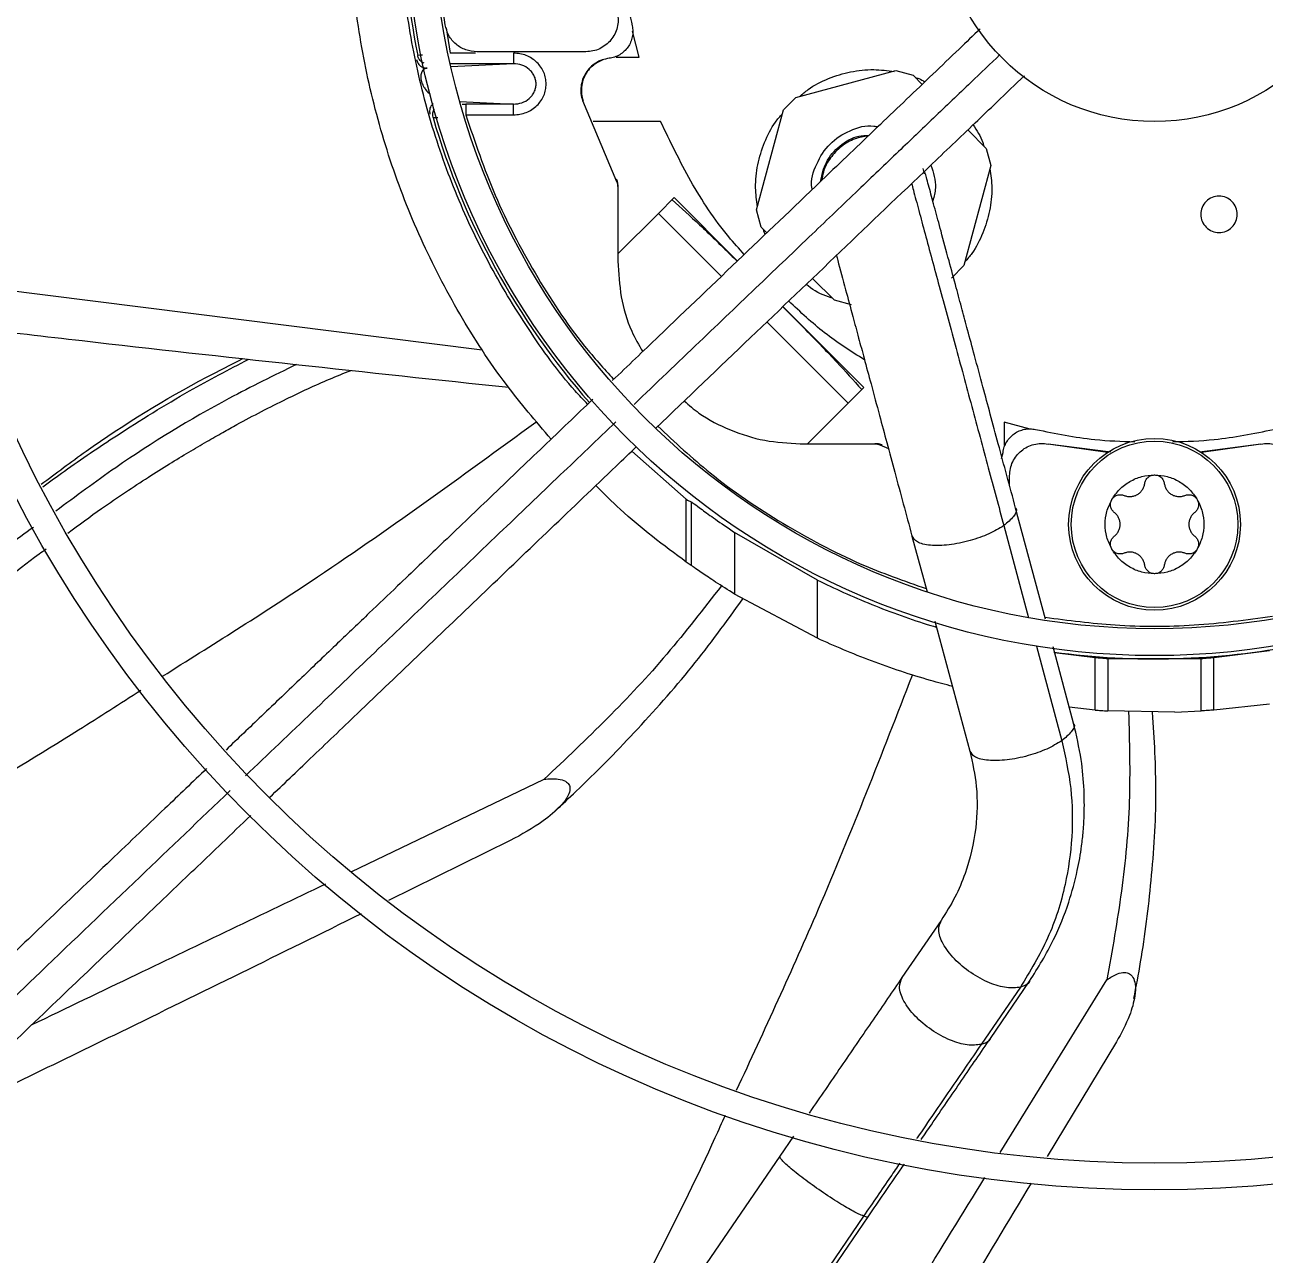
# Model space of a CAD drawing. Header units: inches. Extents: x 1229 to 1453, y -1023 to -720.
# Drawn here: x 1257.53 to 1262.08, y -810.204 to -805.694 of the extents above; entities that cross this region are included whole.
import ezdxf

# ---------------------------------------------------------------- set-up
doc = ezdxf.new("R2010")
doc.units = ezdxf.units.IN
doc.header["$MEASUREMENT"] = 0

msp = doc.modelspace()

# ---------------------------------------------------------------- linework, layer by layer
at = {"color": 18, "linetype": 'Continuous', "lineweight": 25, "true_color": 0x000000}
for p, q in [((1259.0758, -805.7049), (1259.0901, -805.7969)), ((1259.7841, -805.812), (1259.7589, -805.7168)), ((1259.1832, -805.7969), (1259.0901, -805.7969)), ((1259.5884, -805.7923), (1259.1883, -805.7923)), ((1259.3224, -805.7969), (1259.3224, -805.8363)), ((1259.699, -805.812), (1259.7841, -805.812)), ((1259.3224, -805.8363), (1259.0906, -805.8363)), ((1259.3224, -805.8363), (1259.0932, -805.8479)), ((1260.3587, -805.9596), (1260.7251, -805.8615)), ((1260.7251, -805.8615), (1260.7881, -805.8783)), ((1260.7881, -805.8783), (1260.8216, -805.9119)), ((1259.5759, -805.9714), (1259.5779, -805.9711)), ((1260.3126, -806.0057), (1260.3587, -805.9596)), ((1259.1254, -805.9746), (1259.3224, -805.9845)), ((1259.1339, -805.9845), (1259.1478, -805.9845)), ((1259.3224, -805.9845), (1259.1478, -805.9845)), ((1259.5759, -805.9714), (1259.701, -806.2679)), ((1260.2144, -806.3721), (1260.3126, -806.0057)), ((1259.1478, -806.0239), (1259.3224, -806.0239)), ((1259.8621, -806.0482), (1259.6149, -806.0482)), ((1260.9887, -806.0789), (1261.0563, -806.1466)), ((1261.0563, -806.1466), (1261.0732, -806.2095)), ((1260.8306, -806.2398), (1260.8256, -806.2198)), ((1261.0732, -806.2095), (1260.975, -806.5759)), ((1259.7011, -806.2598), (1259.701, -806.2679)), ((1259.7054, -806.286), (1259.7054, -806.2776)), ((1259.7054, -806.286), (1259.7054, -806.56)), ((1259.9117, -806.327), (1259.8541, -806.3846)), ((1259.9117, -806.327), (1260.144, -806.5594)), ((1260.2313, -806.4351), (1260.2144, -806.3721)), ((1259.8541, -806.3846), (1259.7054, -806.5333)), ((1260.0851, -806.6157), (1259.8541, -806.3846)), ((1260.2522, -806.456), (1260.2313, -806.4351)), ((1260.975, -806.5759), (1260.9289, -806.622)), ((1257.2869, -806.6436), (1259.208, -806.885)), ((1260.4995, -806.7033), (1260.4193, -806.6231)), ((1260.3111, -806.7265), (1260.6076, -807.023)), ((1260.5625, -806.7202), (1260.4995, -806.7033)), ((1260.55, -807.0806), (1260.2522, -806.7827)), ((1260.6076, -807.023), (1260.55, -807.0806)), ((1260.55, -807.0806), (1260.4013, -807.2293)), ((1261.2179, -807.1758), (1261.1227, -807.1506)), ((1261.1227, -807.1506), (1261.1227, -807.2357)), ((1260.3746, -807.2293), (1260.6486, -807.2293)), ((1260.6571, -807.2293), (1260.6486, -807.2293)), ((1260.6668, -807.2337), (1260.6749, -807.2336)), ((1260.6668, -807.2337), (1260.6978, -807.2468)), ((1261.5011, -807.2612), (1261.2834, -807.2303)), ((1261.5135, -807.2605), (1261.2834, -807.2303)), ((1262.0643, -807.2303), (1261.8386, -807.26)), ((1262.0643, -807.2303), (1261.8466, -807.2612)), ((1259.9565, -807.4322), (1259.7564, -807.2565)), ((1261.113, -807.2837), (1261.1184, -807.261)), ((1261.1424, -807.3832), (1261.1424, -807.3462)), ((1259.9565, -807.6627), (1259.9565, -807.4322)), ((1259.9565, -807.4322), (1259.9609, -807.4357)), ((1259.9609, -807.4357), (1259.9743, -807.442)), ((1259.9743, -807.442), (1259.9743, -807.6754)), ((1261.2744, -807.8728), (1261.1644, -807.4648)), ((1260.4375, -807.729), (1260.1337, -807.5541)), ((1260.1337, -807.5541), (1260.1337, -807.7801)), ((1261.1212, -807.5292), (1261.2122, -807.8668)), ((1260.7843, -807.5674), (1260.8395, -807.772)), ((1259.9743, -807.6754), (1259.9565, -807.6627)), ((1260.4375, -807.9423), (1260.4375, -807.729)), ((1260.4375, -807.9423), (1260.1337, -807.7801)), ((1260.8686, -807.8799), (1260.9969, -808.3559)), ((1260.872, -807.8989), (1260.8713, -807.8983)), ((1261.2404, -807.9713), (1261.3338, -808.3177)), ((1261.377, -808.2533), (1261.3017, -807.9739)), ((1261.4563, -808.014), (1261.3075, -807.9957)), ((1261.4563, -808.2055), (1261.4563, -808.014)), ((1261.8451, -808.0174), (1261.5026, -808.0174)), ((1261.5026, -808.0174), (1261.5026, -808.2086)), ((1261.8451, -808.2086), (1261.8451, -808.0174)), ((1262.0952, -807.9889), (1261.8914, -808.014)), ((1261.8914, -808.2055), (1261.8914, -808.014)), ((1261.4563, -808.2055), (1261.3613, -808.1952)), ((1262.0952, -808.1833), (1261.8914, -808.2055)), ((1261.7488, -808.2126), (1261.5026, -808.2086)), ((1261.7488, -808.2126), (1261.8451, -808.2086)), ((1258.7271, -808.7978), (1259.4353, -808.4587)), ((1259.3111, -808.684), (1258.8647, -808.903)), ((1260.8913, -808.9762), (1260.7475, -809.1861)), ((1261.072, -809.409), (1261.2159, -809.1991)), ((1261.1083, -809.8275), (1261.4993, -809.1942)), ((1261.1819, -809.2211), (1261.038, -809.431)), ((1261.5346, -809.4217), (1261.2805, -809.8424)), ((1260.3493, -809.7673), (1260.2992, -809.8403)), ((1260.2992, -809.8403), (1259.7587, -810.6291)), ((1260.6066, -810.0606), (1260.1354, -810.7483)), ((1260.1513, -810.7526), (1260.6239, -810.0629))]:
    msp.add_line(p, q, dxfattribs=at)
for centre, radius in [((1261.6739, -805.2608), 11.7126), ((1261.6739, -805.2608), 8.5704), ((1261.6739, -805.2608), 8.472), ((1261.6739, -805.2608), 6.6478), ((1261.6739, -805.2608), 6.5493), ((1261.6739, -805.2608), 4.7037), ((1261.6739, -805.2608), 4.6053), ((1261.6739, -805.2608), 2.745), ((1261.6739, -805.2608), 2.6465), ((1261.6739, -805.2608), 0.7874), ((1261.6739, -807.5246), 0.315), ((1261.6739, -807.5246), 0.3053)]:
    msp.add_circle(centre, radius, dxfattribs=at)
for centre, radius, start, end in [((1261.6739, -805.2608), 2.7569, 168.5929, 191.4071), ((1259.0652, -806.0225), 0.0394, 150.1073, 196.2689), ((1261.6739, -805.2608), 2.7569, 196.2782, 221.2445), ((1261.6739, -805.2608), 2.7569, 262.2932, 280.98)]:
    msp.add_arc(centre, radius, start, end, dxfattribs=at)
for points, knots in [([(1259.4608, -807.2122), (1259.4047, -807.1466), (1259.2813, -807.0025), (1259.1218, -806.7557), (1258.9786, -806.4803), (1258.8657, -806.1909), (1258.7836, -805.8914), (1258.7335, -805.5849), (1258.7157, -805.2748), (1258.7305, -804.9646), (1258.7778, -804.6577), (1258.857, -804.3573), (1258.9673, -804.0671), (1259.1071, -803.7896), (1259.2767, -803.5298), (1259.4261, -803.3362), (1259.5263, -803.2379), (1259.5527, -803.2121)], [0, 0, 0, 0, 0.05882, 0.129282, 0.199743, 0.270205, 0.340667, 0.411128, 0.48159, 0.552051, 0.622513, 0.692975, 0.763436, 0.833898, 0.904359, 0.974821, 1, 1, 1, 1]), ([(1259.5945, -807.0845), (1259.579, -807.0681), (1259.4984, -806.9826), (1259.3744, -806.8087), (1259.2259, -806.5652), (1259.1052, -806.3062), (1259.0112, -806.0366), (1258.9455, -805.7587), (1258.9088, -805.4755), (1258.9014, -805.19), (1258.9234, -804.9053), (1258.9745, -804.6243), (1259.0542, -804.3501), (1259.1619, -804.0856), (1259.2957, -803.8331), (1259.4566, -803.5976), (1259.5856, -803.4341), (1259.6666, -803.3563), (1259.679, -803.3443)], [0, 0, 0, 0, 0.016441, 0.085793, 0.155147, 0.2245, 0.293853, 0.363206, 0.432559, 0.501912, 0.571266, 0.640619, 0.709972, 0.779325, 0.848678, 0.918031, 0.987384, 1, 1, 1, 1]), ([(1259.0718, -805.6936), (1259.0591, -805.5978), (1259.0337, -805.4062), (1259.0337, -805.1154), (1259.0591, -804.9238), (1259.0718, -804.828)], [0, 0, 0, 0, 0.333333, 0.666667, 1, 1, 1, 1]), ([(1273.3834, -805.2608), (1273.3786, -805.5163), (1273.3689, -806.0272), (1273.2909, -806.7903), (1273.1667, -807.5468), (1272.9924, -808.2936), (1272.7699, -809.0274), (1272.4998, -809.745), (1272.1833, -810.4435), (1271.8218, -811.1197), (1271.4169, -811.7709), (1270.9703, -812.3942), (1270.4838, -812.9869), (1269.9597, -813.5466), (1269.4, -814.0708), (1268.8073, -814.5572), (1268.184, -815.0039), (1267.5328, -815.4088), (1266.8565, -815.7703), (1266.1581, -816.0867), (1265.4404, -816.3568), (1264.7067, -816.5794), (1263.9599, -816.7535), (1263.2033, -816.8784), (1262.4402, -816.9536), (1261.6739, -816.9787), (1260.9075, -816.9536), (1260.1444, -816.8784), (1259.3878, -816.7535), (1258.641, -816.5794), (1257.9073, -816.3568), (1257.1896, -816.0867), (1256.4912, -815.7702), (1255.8149, -815.4088), (1255.1637, -815.0039), (1254.5405, -814.5572), (1253.9477, -814.0708), (1253.3881, -813.5466), (1252.8639, -812.9869), (1252.3774, -812.3942), (1251.9308, -811.7709), (1251.5259, -811.1197), (1251.1644, -810.4435), (1250.8479, -809.745), (1250.5778, -809.0274), (1250.3553, -808.2936), (1250.181, -807.5468), (1250.0568, -806.7903), (1249.9788, -806.0272), (1249.9692, -805.5163), (1249.9643, -805.2608)], [0, 0, 0, 0, 0.020833, 0.041667, 0.0625, 0.083333, 0.104167, 0.125, 0.145833, 0.166667, 0.1875, 0.208333, 0.229167, 0.25, 0.270833, 0.291667, 0.3125, 0.333333, 0.354167, 0.375, 0.395833, 0.416667, 0.4375, 0.458333, 0.479167, 0.5, 0.520833, 0.541667, 0.5625, 0.583333, 0.604167, 0.625, 0.645833, 0.666667, 0.6875, 0.708333, 0.729167, 0.75, 0.770833, 0.791667, 0.8125, 0.833333, 0.854167, 0.875, 0.895833, 0.916667, 0.9375, 0.958333, 0.979167, 1, 1, 1, 1]), ([(1259.7123, -805.3235), (1259.714, -805.3759), (1259.7181, -805.5015), (1259.7432, -805.6248), (1259.7578, -805.6967)], [0, 0, 0, 0, 0.416577, 1, 1, 1, 1]), ([(1259.7043, -805.6512), (1259.7054, -805.6599), (1259.7077, -805.6771), (1259.7039, -805.7032), (1259.6948, -805.7278), (1259.6805, -805.7498), (1259.6617, -805.7681), (1259.6393, -805.7818), (1259.6145, -805.7906), (1259.5971, -805.7917), (1259.5884, -805.7923)], [0, 0, 0, 0, 0.125001, 0.250001, 0.374998, 0.500001, 0.625014, 0.749999, 0.875017, 1, 1, 1, 1]), ([(1259.1883, -805.7923), (1259.1745, -805.7909), (1259.1468, -805.788), (1259.1105, -805.766), (1259.0828, -805.7339), (1259.0755, -805.707), (1259.0718, -805.6936)], [0, 0, 0, 0, 0.250009, 0.500005, 0.749994, 1, 1, 1, 1]), ([(1259.7578, -805.6967), (1259.7589, -805.7035), (1259.7611, -805.7171), (1259.759, -805.7378), (1259.753, -805.7575), (1259.7429, -805.7756), (1259.7293, -805.7913), (1259.7127, -805.8036), (1259.694, -805.8126), (1259.6804, -805.8151), (1259.6737, -805.8163)], [0, 0, 0, 0, 0.124963, 0.249993, 0.374924, 0.499989, 0.624924, 0.749981, 0.874946, 1, 1, 1, 1]), ([(1261.0344, -805.7086), (1261.0086, -805.7331), (1260.9508, -805.7884), (1260.8609, -805.8743), (1260.7646, -805.9664), (1260.6674, -806.0593), (1260.569, -806.1533), (1260.4008, -806.314), (1260.1626, -806.5416), (1259.9012, -806.7914), (1259.7418, -806.9438), (1259.6852, -806.9978)], [0, 0, 0, 0, 0.05711, 0.128549, 0.199694, 0.271209, 0.344556, 0.418387, 0.645032, 0.874058, 1, 1, 1, 1]), ([(1258.9669, -805.8209), (1258.9682, -805.8251), (1258.9709, -805.8337), (1258.9802, -805.844), (1258.9922, -805.851), (1259.0011, -805.8519), (1259.0055, -805.8523)], [0, 0, 0, 0, 0.242701, 0.500196, 0.757576, 1, 1, 1, 1]), ([(1258.9895, -805.8042), (1258.9862, -805.8045), (1258.9738, -805.8055), (1258.9724, -805.8058), (1258.9714, -805.8061)], [0, 0, 0, 0, 0.270825, 1, 1, 1, 1]), ([(1258.9949, -805.8343), (1258.9915, -805.8326), (1258.9839, -805.829), (1258.9753, -805.8188), (1258.9727, -805.8102), (1258.9714, -805.8061)], [0, 0, 0, 0, 0.296439, 0.658772, 1, 1, 1, 1]), ([(1259.3224, -806.0239), (1259.3386, -806.0221), (1259.3704, -806.0186), (1259.4104, -805.9917), (1259.4323, -805.9601), (1259.441, -805.932), (1259.4432, -805.9104), (1259.441, -805.8888), (1259.4323, -805.8607), (1259.4104, -805.8291), (1259.3704, -805.8022), (1259.3386, -805.7987), (1259.3224, -805.7969)], [0, 0, 0, 0, 0.13208, 0.259807, 0.381605, 0.440901, 0.500003, 0.559051, 0.618404, 0.740194, 0.86792, 1, 1, 1, 1]), ([(1259.6737, -805.8163), (1259.665, -805.8179), (1259.6478, -805.8211), (1259.6241, -805.8331), (1259.6034, -805.8495), (1259.587, -805.8702), (1259.5755, -805.8939), (1259.5696, -805.9196), (1259.5691, -805.9461), (1259.5736, -805.963), (1259.5759, -805.9714)], [0, 0, 0, 0, 0.125215, 0.25039, 0.375498, 0.500529, 0.625476, 0.750352, 0.875182, 1, 1, 1, 1]), ([(1259.6516, -805.8215), (1259.6514, -805.8215), (1259.6429, -805.8235), (1259.6271, -805.8323), (1259.6057, -805.8485), (1259.5885, -805.8703), (1259.5767, -805.8954), (1259.5712, -805.9218), (1259.5714, -805.9475), (1259.5758, -805.9635), (1259.5779, -805.9711)], [0, 0, 0, 0, 0.002793, 0.141481, 0.287565, 0.43758, 0.587496, 0.733301, 0.871597, 1, 1, 1, 1]), ([(1259.5933, -805.8656), (1259.594, -805.8644), (1259.5989, -805.8561), (1259.6118, -805.8438), (1259.6309, -805.8296), (1259.6452, -805.824), (1259.6522, -805.8212)], [0, 0, 0, 0, 0.0563013, 0.3807842, 0.6971078, 1, 1, 1, 1]), ([(1261.1071, -805.8024), (1261.0714, -805.8365), (1260.99, -805.9143), (1260.8661, -806.0327), (1260.7287, -806.164), (1260.5804, -806.3057), (1260.4102, -806.4684), (1260.2158, -806.6542), (1259.998, -806.8623), (1259.8449, -807.0086), (1259.7651, -807.0848)], [0, 0, 0, 0, 0.079852, 0.181674, 0.276801, 0.38677, 0.51305, 0.657293, 0.821408, 1, 1, 1, 1]), ([(1259.0055, -805.8523), (1259.002, -805.8531), (1258.9949, -805.8548), (1258.9869, -805.8642), (1258.9821, -805.8743), (1258.9825, -805.8877), (1258.983, -805.8916), (1258.9835, -805.8948), (1258.9843, -805.8982), (1258.9852, -805.9016), (1258.9862, -805.9047), (1258.9886, -805.911), (1258.9937, -805.9213), (1259.0045, -805.9375), (1259.0118, -805.9431), (1259.0169, -805.947)], [0, 0, 0, 0, 0.207855, 0.412922, 0.557567, 0.578568, 0.588222, 0.597281, 0.606001, 0.614865, 0.624252, 0.634271, 0.678704, 0.77663, 1, 1, 1, 1]), ([(1259.3224, -805.9845), (1259.3329, -805.9835), (1259.3537, -805.9816), (1259.3768, -805.9679), (1259.3911, -805.9531), (1259.3992, -805.94), (1259.4043, -805.9256), (1259.406, -805.9104), (1259.4043, -805.8952), (1259.3992, -805.8808), (1259.3911, -805.8677), (1259.3768, -805.8529), (1259.3537, -805.8392), (1259.3329, -805.8373), (1259.3224, -805.8363)], [0, 0, 0, 0, 0.127646, 0.253731, 0.316129, 0.377882, 0.439094, 0.5, 0.560906, 0.622118, 0.683871, 0.746269, 0.872354, 1, 1, 1, 1]), ([(1259.5773, -805.9713), (1259.5742, -805.9573), (1259.5695, -805.9356), (1259.5741, -805.9055), (1259.5813, -805.8837), (1259.5895, -805.8713), (1259.5933, -805.8656)], [0, 0, 0, 0, 0.3849198, 0.5963778, 0.8156775, 1, 1, 1, 1]), ([(1259.845, -807.1719), (1259.9607, -807.0613), (1260.1863, -806.8457), (1260.5211, -806.5258), (1260.7681, -806.2897), (1260.9325, -806.1326), (1261.0147, -806.0541), (1261.1025, -805.9702), (1261.1629, -805.9124), (1261.1967, -805.8802)], [0, 0, 0, 0, 0.2572, 0.501376, 0.742891, 0.8052, 0.866002, 0.925153, 1, 1, 1, 1]), ([(1260.3725, -805.9559), (1260.3825, -805.9473), (1260.414, -805.92), (1260.4774, -805.8885), (1260.5586, -805.8635), (1260.641, -805.8544), (1260.6943, -805.8617), (1260.7195, -805.8652)], [0, 0, 0, 0, 0.107194, 0.336385, 0.565575, 0.794768, 1, 1, 1, 1]), ([(1260.7965, -805.8868), (1260.8009, -805.888), (1260.8134, -805.8913), (1260.8244, -805.8981), (1260.8315, -805.9024)], [0, 0, 0, 0, 0.353533, 1, 1, 1, 1]), ([(1259.0176, -806.0212), (1259.017, -806.0186), (1259.0157, -806.013), (1259.0162, -806.004), (1259.0188, -805.995), (1259.023, -805.9873), (1259.0269, -805.9836), (1259.0285, -805.9821)], [0, 0, 0, 0, 0.1921485, 0.4004673, 0.6211874, 0.8486075, 1, 1, 1, 1]), ([(1259.1478, -805.9845), (1259.1478, -805.9852), (1259.1478, -805.9865), (1259.1478, -805.9957), (1259.1478, -806.0086), (1259.1478, -806.0188), (1259.1478, -806.0239)], [0, 0, 0, 0, 0.2500041, 0.4999999, 0.7499969, 1, 1, 1, 1]), ([(1259.3224, -806.0239), (1259.3224, -806.0188), (1259.3224, -806.0086), (1259.3224, -805.9957), (1259.3224, -805.9865), (1259.3224, -805.9852), (1259.3224, -805.9845)], [0, 0, 0, 0, 0.2500031, 0.5000001, 0.7499959, 1, 1, 1, 1]), ([(1259.0274, -806.0336), (1259.029, -806.0336), (1259.0313, -806.0337), (1259.042, -806.0329), (1259.0452, -806.0327)], [0, 0, 0, 0, 0.7037932, 1, 1, 1, 1]), ([(1259.1478, -806.0239), (1259.1813, -806.1229), (1259.2492, -806.323), (1259.3982, -806.6063), (1259.5448, -806.8331), (1259.6539, -806.9533), (1259.6901, -806.9932)], [0, 0, 0, 0, 0.279586, 0.565486, 0.855754, 1, 1, 1, 1]), ([(1260.1692, -806.5353), (1260.1499, -806.514), (1260.0753, -806.4317), (1259.969, -806.2693), (1259.8976, -806.1217), (1259.8621, -806.0482)], [0, 0, 0, 0, 0.148915, 0.576562, 1, 1, 1, 1]), ([(1260.2176, -806.3604), (1260.2144, -806.3372), (1260.2075, -806.286), (1260.2165, -806.2057), (1260.2415, -806.1244), (1260.273, -806.061), (1260.3002, -806.0296), (1260.3089, -806.0195)], [0, 0, 0, 0, 0.191822, 0.424881, 0.65794, 0.890999, 1, 1, 1, 1]), ([(1260.4186, -806.2969), (1260.4182, -806.2949), (1260.4117, -806.264), (1260.4316, -806.2018), (1260.479, -806.1262), (1260.5548, -806.0782), (1260.62, -806.0587), (1260.6538, -806.0663), (1260.6588, -806.0674)], [0, 0, 0, 0, 0.016573, 0.252241, 0.48791, 0.723573, 0.959246, 1, 1, 1, 1]), ([(1261.0089, -806.0596), (1261.0225, -806.0807), (1261.0385, -806.1056), (1261.0466, -806.1337), (1261.0479, -806.1381)], [0, 0, 0, 0, 0.845357, 1, 1, 1, 1]), ([(1260.4492, -806.2677), (1260.4544, -806.2435), (1260.4652, -806.1935), (1260.5173, -806.1348), (1260.575, -806.1001), (1260.6136, -806.099), (1260.6261, -806.0987)], [0, 0, 0, 0, 0.2752, 0.567738, 0.860276, 1, 1, 1, 1]), ([(1260.6233, -806.1013), (1260.6071, -806.1039), (1260.5718, -806.1095), (1260.5234, -806.138), (1260.4835, -806.1801), (1260.4591, -806.2238), (1260.4552, -806.2532), (1260.4539, -806.2633)], [0, 0, 0, 0, 0.194003, 0.421826, 0.649697, 0.879887, 1, 1, 1, 1]), ([(1261.1644, -807.4649), (1261.1537, -807.4254), (1261.133, -807.3485), (1261.1017, -807.2325), (1261.0724, -807.1238), (1261.0432, -807.0155), (1261.0154, -806.9122), (1260.9899, -806.8178), (1260.9676, -806.7352), (1260.9447, -806.6502), (1260.9183, -806.5522), (1260.8919, -806.4544), (1260.8678, -806.3654), (1260.8484, -806.2943), (1260.8352, -806.2458), (1260.8325, -806.2369), (1260.8317, -806.2343)], [0, 0, 0, 0, 0.086555, 0.168328, 0.244021, 0.312727, 0.392558, 0.458548, 0.511091, 0.569457, 0.6439, 0.731959, 0.805123, 0.883046, 0.965405, 1, 1, 1, 1]), ([(1260.8537, -806.2079), (1260.8627, -806.2356), (1260.8769, -806.2793), (1260.865, -806.323), (1260.8606, -806.3391)], [0, 0, 0, 0, 0.632258, 1, 1, 1, 1]), ([(1261.07, -806.2213), (1261.0732, -806.2444), (1261.0802, -806.2957), (1261.0711, -806.376), (1261.0461, -806.4573), (1261.0147, -806.5207), (1260.9874, -806.5521), (1260.9787, -806.5621)], [0, 0, 0, 0, 0.191822, 0.424881, 0.65794, 0.890999, 1, 1, 1, 1]), ([(1259.701, -806.2679), (1259.7023, -806.2708), (1259.7048, -806.2766), (1259.7052, -806.2829), (1259.7054, -806.286)], [0, 0, 0, 0, 0.499793, 1, 1, 1, 1]), ([(1259.7054, -806.2776), (1259.7052, -806.2745), (1259.7048, -806.2683), (1259.7023, -806.2626), (1259.7011, -806.2598)], [0, 0, 0, 0, 0.500006, 1, 1, 1, 1]), ([(1260.7829, -806.2755), (1260.785, -806.2834), (1260.7928, -806.3127), (1260.8093, -806.3744), (1260.8399, -806.4882), (1260.8844, -806.6524), (1260.9428, -806.8671), (1261.0034, -807.0919), (1261.064, -807.3171), (1261.1023, -807.4591), (1261.1212, -807.5292)], [0, 0, 0, 0, 0.027557, 0.102361, 0.178933, 0.337215, 0.501507, 0.66908, 0.836408, 1, 1, 1, 1]), ([(1259.9041, -806.3346), (1259.9378, -806.3649), (1260.0108, -806.4306), (1260.0894, -806.5071), (1260.1349, -806.5523), (1260.143, -806.5603)], [0, 0, 0, 0, 0.414437, 0.895928, 1, 1, 1, 1]), ([(1261.9578, -806.3409), (1261.9509, -806.3355), (1261.9371, -806.3245), (1261.9104, -806.3197), (1261.8842, -806.3248), (1261.8619, -806.3397), (1261.847, -806.362), (1261.8419, -806.3882), (1261.8467, -806.4149), (1261.8577, -806.4287), (1261.8632, -806.4356)], [0, 0, 0, 0, 0.124991, 0.250006, 0.374998, 0.499989, 0.624997, 0.749994, 0.874992, 1, 1, 1, 1]), ([(1261.8632, -806.4356), (1261.8701, -806.4411), (1261.8839, -806.452), (1261.9106, -806.4569), (1261.9367, -806.4517), (1261.959, -806.4368), (1261.974, -806.4145), (1261.9791, -806.3884), (1261.9743, -806.3617), (1261.9633, -806.3479), (1261.9578, -806.3409)], [0, 0, 0, 0, 0.124991, 0.249983, 0.374998, 0.499989, 0.624997, 0.749995, 0.874992, 1, 1, 1, 1]), ([(1260.2464, -806.4616), (1260.2454, -806.4599), (1260.2422, -806.4543), (1260.2408, -806.448), (1260.2398, -806.4436)], [0, 0, 0, 0, 0.293997, 1, 1, 1, 1]), ([(1259.7054, -806.56), (1259.708, -806.6037), (1259.7133, -806.6911), (1259.7462, -806.8041), (1259.7823, -806.8667), (1259.7965, -806.8914)], [0, 0, 0, 0, 0.377261, 0.754522, 1, 1, 1, 1]), ([(1260.5071, -806.5392), (1260.5087, -806.5452), (1260.5188, -806.5826), (1260.5392, -806.6582), (1260.565, -806.7543), (1260.5879, -806.839), (1260.6102, -806.9217), (1260.6357, -807.0164), (1260.6636, -807.1199), (1260.6928, -807.2281), (1260.722, -807.3364), (1260.7531, -807.4518), (1260.7737, -807.5282), (1260.7843, -807.5674)], [0, 0, 0, 0, 0.022461, 0.139942, 0.23925, 0.316788, 0.387556, 0.476244, 0.58317, 0.674969, 0.775927, 0.884842, 1, 1, 1, 1]), ([(1260.4911, -806.6949), (1260.4867, -806.6936), (1260.4553, -806.6844), (1260.4226, -806.6671), (1260.3985, -806.6471), (1260.3962, -806.6451)], [0, 0, 0, 0, 0.126271, 0.915352, 1, 1, 1, 1]), ([(1260.3103, -806.7272), (1260.3397, -806.7567), (1260.4064, -806.8237), (1260.5041, -806.9238), (1260.5697, -806.9968), (1260.6001, -807.0306)], [0, 0, 0, 0, 0.298071, 0.675346, 1, 1, 1, 1]), ([(1260.6102, -806.9217), (1260.5603, -806.8901), (1260.4609, -806.827), (1260.375, -806.7464), (1260.3322, -806.7063)], [0, 0, 0, 0, 0.501717, 1, 1, 1, 1]), ([(1259.3051, -807.0236), (1258.7835, -806.9679), (1258.127, -806.8977), (1257.4717, -806.8214), (1257.3371, -806.8058)], [0, 0, 0, 0, 0.7945498, 1, 1, 1, 1]), ([(1257.5905, -807.3778), (1257.6449, -807.3369), (1257.8381, -807.1919), (1258.0871, -807.0398), (1258.2858, -806.9394), (1258.3302, -806.917)], [0, 0, 0, 0, 0.233458, 0.828535, 1, 1, 1, 1]), ([(1257.5959, -807.3877), (1257.6223, -807.3681), (1257.7109, -807.3027), (1257.8894, -807.1835), (1258.1134, -807.0437), (1258.2788, -806.9573), (1258.3515, -806.9193)], [0, 0, 0, 0, 0.110551, 0.370365, 0.72305, 1, 1, 1, 1]), ([(1258.5268, -806.9385), (1258.4438, -806.9792), (1258.2152, -807.0915), (1257.9201, -807.2717), (1257.7169, -807.4223), (1257.6442, -807.4761)], [0, 0, 0, 0, 0.2679323, 0.7381543, 1, 1, 1, 1]), ([(1257.6882, -807.5565), (1257.7289, -807.5264), (1257.7985, -807.4749), (1257.8978, -807.4078), (1257.9811, -807.3531), (1258.0585, -807.3042), (1258.1299, -807.2607), (1258.1951, -807.2223), (1258.2538, -807.1888), (1258.3505, -807.1352), (1258.4803, -807.0684), (1258.6203, -807.0029), (1258.7005, -806.9709), (1258.7268, -806.9604)], [0, 0, 0, 0, 0.126707, 0.2164, 0.299415, 0.375758, 0.445433, 0.50844, 0.56479, 0.614482, 0.784764, 0.929388, 1, 1, 1, 1]), ([(1259.6139, -807.0659), (1259.5538, -807.1234), (1259.4281, -807.2435), (1259.2423, -807.4211), (1259.0636, -807.5919), (1258.9159, -807.733), (1258.7897, -807.8536), (1258.6727, -807.9654), (1258.5409, -808.0914), (1258.4044, -808.2218), (1258.3117, -808.3104), (1258.2683, -808.3518)], [0, 0, 0, 0, 0.133746, 0.279588, 0.413663, 0.531738, 0.608753, 0.695126, 0.792781, 0.902958, 1, 1, 1, 1]), ([(1259.9491, -807.0724), (1259.9666, -807.0877), (1260.0171, -807.1317), (1260.1174, -807.1814), (1260.2431, -807.222), (1260.3308, -807.2269), (1260.3746, -807.2293)], [0, 0, 0, 0, 0.150102, 0.433397, 0.716699, 1, 1, 1, 1]), ([(1258.035, -808.0816), (1258.2167, -807.9677), (1258.6848, -807.6744), (1259.1314, -807.349), (1259.4045, -807.15)], [0, 0, 0, 0, 0.388294, 1, 1, 1, 1]), ([(1259.6981, -807.1489), (1259.6301, -807.2138), (1259.4876, -807.3501), (1259.263, -807.5646), (1259.0362, -807.7814), (1258.808, -807.9995), (1258.5796, -808.2177), (1258.4217, -808.3686), (1258.3396, -808.447)], [0, 0, 0, 0, 0.1497372, 0.3141488, 0.4951245, 0.6503524, 0.8182344, 1, 1, 1, 1]), ([(1259.8521, -807.1651), (1259.9147, -807.2236), (1260.0565, -807.3562), (1260.3071, -807.5241), (1260.573, -807.6676), (1260.755, -807.7317), (1260.8363, -807.7604)], [0, 0, 0, 0, 0.22136, 0.501461, 0.77735, 1, 1, 1, 1]), ([(1261.1184, -807.261), (1261.1196, -807.2542), (1261.1221, -807.2407), (1261.1311, -807.222), (1261.1434, -807.2054), (1261.159, -807.1918), (1261.1771, -807.1816), (1261.1969, -807.1757), (1261.2176, -807.1735), (1261.2311, -807.1758), (1261.2379, -807.1769)], [0, 0, 0, 0, 0.124972, 0.25001, 0.374947, 0.500009, 0.624949, 0.75001, 0.874956, 1, 1, 1, 1]), ([(1261.2379, -807.1769), (1261.3098, -807.1916), (1261.43, -807.2161), (1261.5524, -807.2202), (1261.6015, -807.2218)], [0, 0, 0, 0, 0.59872, 1, 1, 1, 1]), ([(1261.7403, -807.2221), (1261.7914, -807.2205), (1261.9158, -807.2163), (1262.0379, -807.1915), (1262.1098, -807.1769)], [0, 0, 0, 0, 0.410746, 1, 1, 1, 1]), ([(1258.4294, -808.5246), (1258.4787, -808.4775), (1258.5854, -808.3756), (1258.8482, -808.1244), (1259.2219, -807.7673), (1259.5636, -807.4408), (1259.749, -807.2636), (1259.774, -807.2397)], [0, 0, 0, 0, 0.11035, 0.238589, 0.587584, 0.944376, 1, 1, 1, 1]), ([(1260.6486, -807.2293), (1260.6518, -807.2295), (1260.6581, -807.2298), (1260.6639, -807.2324), (1260.6668, -807.2337)], [0, 0, 0, 0, 0.500313, 1, 1, 1, 1]), ([(1260.6749, -807.2336), (1260.672, -807.2324), (1260.6663, -807.2299), (1260.6602, -807.2295), (1260.6571, -807.2293)], [0, 0, 0, 0, 0.5000742, 1, 1, 1, 1]), ([(1261.1424, -807.3462), (1261.1429, -807.3375), (1261.144, -807.3201), (1261.1529, -807.2953), (1261.1666, -807.273), (1261.1849, -807.2542), (1261.2069, -807.2398), (1261.2315, -807.2308), (1261.2575, -807.2269), (1261.2748, -807.2292), (1261.2834, -807.2303)], [0, 0, 0, 0, 0.125001, 0.250007, 0.375006, 0.500011, 0.625006, 0.750002, 0.875009, 1, 1, 1, 1]), ([(1262.0643, -807.2303), (1262.0729, -807.2292), (1262.0902, -807.2269), (1262.1162, -807.2308), (1262.1408, -807.2398), (1262.1628, -807.2542), (1262.1811, -807.273), (1262.1948, -807.2953), (1262.2037, -807.3201), (1262.2048, -807.3375), (1262.2054, -807.3462)], [0, 0, 0, 0, 0.1250108, 0.2500147, 0.3750084, 0.5000003, 0.6250025, 0.7499986, 0.8750015, 1, 1, 1, 1]), ([(1261.517, -807.434), (1261.526, -807.4209), (1261.5438, -807.3947), (1261.5824, -807.3662), (1261.6264, -807.3471), (1261.658, -807.3447), (1261.6739, -807.3435)], [0, 0, 0, 0, 0.25, 0.500009, 0.750001, 1, 1, 1, 1]), ([(1261.5623, -807.4186), (1261.5663, -807.42), (1261.5742, -807.4227), (1261.587, -807.4232), (1261.5994, -807.4209), (1261.6111, -807.4159), (1261.6213, -807.4083), (1261.6295, -807.3986), (1261.6354, -807.3874), (1261.6371, -807.3791), (1261.6379, -807.375)], [0, 0, 0, 0, 0.12501, 0.250004, 0.375012, 0.500011, 0.625011, 0.750021, 0.875002, 1, 1, 1, 1]), ([(1261.6379, -807.375), (1261.6389, -807.3707), (1261.641, -807.3622), (1261.6495, -807.3519), (1261.6608, -807.3448), (1261.6695, -807.3439), (1261.6739, -807.3435)], [0, 0, 0, 0, 0.25002, 0.500039, 0.749992, 1, 1, 1, 1]), ([(1261.6739, -807.3435), (1261.6782, -807.3439), (1261.6869, -807.3448), (1261.6982, -807.3519), (1261.7067, -807.3622), (1261.7088, -807.3707), (1261.7098, -807.375)], [0, 0, 0, 0, 0.249996, 0.5000136, 0.7500207, 1, 1, 1, 1]), ([(1261.6739, -807.3435), (1261.6897, -807.3447), (1261.7213, -807.3471), (1261.7653, -807.3662), (1261.8039, -807.3947), (1261.8218, -807.4209), (1261.8307, -807.434)], [0, 0, 0, 0, 0.250018, 0.500003, 0.750006, 1, 1, 1, 1]), ([(1261.7098, -807.375), (1261.7106, -807.3791), (1261.7123, -807.3874), (1261.7182, -807.3986), (1261.7264, -807.4083), (1261.7366, -807.4159), (1261.7483, -807.4209), (1261.7607, -807.4232), (1261.7735, -807.4227), (1261.7815, -807.42), (1261.7854, -807.4186)], [0, 0, 0, 0, 0.125008, 0.249987, 0.374996, 0.499995, 0.624992, 0.749999, 0.874992, 1, 1, 1, 1]), ([(1259.9565, -807.6627), (1259.8731, -807.6012), (1259.7562, -807.5149), (1259.6545, -807.4115), (1259.6252, -807.3819)], [0, 0, 0, 0, 0.713012, 1, 1, 1, 1]), ([(1261.517, -807.434), (1261.5196, -807.4305), (1261.5247, -807.4234), (1261.5365, -807.4172), (1261.5497, -807.4149), (1261.5581, -807.4174), (1261.5623, -807.4186)], [0, 0, 0, 0, 0.24999, 0.499994, 0.749963, 1, 1, 1, 1]), ([(1261.7854, -807.4186), (1261.7896, -807.4174), (1261.798, -807.4149), (1261.8112, -807.4172), (1261.823, -807.4234), (1261.8281, -807.4305), (1261.8307, -807.434)], [0, 0, 0, 0, 0.249948, 0.500007, 0.750011, 1, 1, 1, 1]), ([(1259.9743, -807.442), (1259.9769, -807.4437), (1259.9823, -807.4473), (1260.0134, -807.4702), (1260.0625, -807.5058), (1260.1091, -807.5375), (1260.1337, -807.5541)], [0, 0, 0, 0, 0.217088, 0.450003, 0.710031, 1, 1, 1, 1]), ([(1261.1642, -807.465), (1261.1643, -807.4651), (1261.1716, -807.4727), (1261.1606, -807.4959), (1261.1343, -807.5181), (1261.1212, -807.5292)], [0, 0, 0, 0, 0.006741, 0.503357, 1, 1, 1, 1]), ([(1261.517, -807.6151), (1261.5101, -807.6008), (1261.4964, -807.5722), (1261.4909, -807.5246), (1261.4964, -807.4769), (1261.5101, -807.4483), (1261.517, -807.434)], [0, 0, 0, 0, 0.25, 0.5, 0.75, 1, 1, 1, 1]), ([(1261.5263, -807.4809), (1261.5231, -807.4779), (1261.5168, -807.4719), (1261.5122, -807.4594), (1261.5117, -807.446), (1261.5152, -807.438), (1261.517, -807.434)], [0, 0, 0, 0, 0.24999, 0.499996, 0.749992, 1, 1, 1, 1]), ([(1261.8307, -807.434), (1261.8325, -807.438), (1261.836, -807.446), (1261.8356, -807.4594), (1261.8309, -807.4719), (1261.8246, -807.4779), (1261.8214, -807.4809)], [0, 0, 0, 0, 0.250008, 0.500004, 0.75001, 1, 1, 1, 1]), ([(1261.8307, -807.434), (1261.8376, -807.4483), (1261.8513, -807.4769), (1261.8568, -807.5246), (1261.8513, -807.5722), (1261.8376, -807.6008), (1261.8307, -807.6151)], [0, 0, 0, 0, 0.25, 0.5, 0.75, 1, 1, 1, 1]), ([(1261.5263, -807.5682), (1261.5295, -807.5655), (1261.5358, -807.5599), (1261.5426, -807.5491), (1261.5469, -807.5372), (1261.5483, -807.5246), (1261.5469, -807.512), (1261.5426, -807.5), (1261.5358, -807.4892), (1261.5295, -807.4837), (1261.5263, -807.4809)], [0, 0, 0, 0, 0.125012, 0.250004, 0.375001, 0.500001, 0.624999, 0.749996, 0.874989, 1, 1, 1, 1]), ([(1261.8214, -807.4809), (1261.8182, -807.4837), (1261.8119, -807.4892), (1261.8051, -807.5), (1261.8008, -807.512), (1261.7994, -807.5246), (1261.8008, -807.5372), (1261.8051, -807.5491), (1261.8119, -807.5599), (1261.8182, -807.5655), (1261.8214, -807.5682)], [0, 0, 0, 0, 0.1250108, 0.2500039, 0.375001, 0.4999994, 0.6249992, 0.7499963, 0.8749882, 1, 1, 1, 1]), ([(1257.5618, -807.5358), (1257.531, -807.5579), (1257.3683, -807.6744), (1257.093, -807.9123), (1256.7378, -808.2481), (1256.4398, -808.5647), (1256.2714, -808.7783), (1256.2046, -808.863)], [0, 0, 0, 0, 0.060045, 0.316961, 0.573933, 0.831058, 1, 1, 1, 1]), ([(1261.1212, -807.5292), (1261.1038, -807.5398), (1261.0689, -807.5609), (1260.9959, -807.5862), (1260.9188, -807.6018), (1260.8493, -807.6034), (1260.7991, -807.5919), (1260.7899, -807.5751), (1260.7855, -807.567)], [0, 0, 0, 0, 0.161095, 0.322181, 0.495347, 0.668516, 0.841687, 1, 1, 1, 1]), ([(1261.517, -807.6151), (1261.5152, -807.6111), (1261.5117, -807.6031), (1261.5122, -807.5898), (1261.5168, -807.5773), (1261.5231, -807.5713), (1261.5263, -807.5682)], [0, 0, 0, 0, 0.250008, 0.500004, 0.75001, 1, 1, 1, 1]), ([(1261.8214, -807.5682), (1261.8246, -807.5713), (1261.8309, -807.5773), (1261.8356, -807.5898), (1261.836, -807.6031), (1261.8325, -807.6111), (1261.8307, -807.6151)], [0, 0, 0, 0, 0.24999, 0.499996, 0.749992, 1, 1, 1, 1]), ([(1256.2607, -808.9414), (1256.3396, -808.8417), (1256.4444, -808.7093), (1256.5846, -808.552), (1256.6706, -808.4583), (1256.7601, -808.3642), (1256.8532, -808.2698), (1256.9498, -808.1752), (1257.1059, -808.0278), (1257.3155, -807.8447), (1257.5034, -807.6906), (1257.6, -807.6205), (1257.6087, -807.6143)], [0, 0, 0, 0, 0.200081, 0.265506, 0.33241, 0.40079, 0.470643, 0.541969, 0.614762, 0.810431, 0.983024, 1, 1, 1, 1]), ([(1261.6739, -807.7057), (1261.658, -807.7045), (1261.6264, -807.7021), (1261.5824, -807.683), (1261.5438, -807.6544), (1261.526, -807.6282), (1261.517, -807.6151)], [0, 0, 0, 0, 0.249999, 0.499991, 0.75, 1, 1, 1, 1]), ([(1261.5623, -807.6305), (1261.5581, -807.6318), (1261.5497, -807.6342), (1261.5365, -807.632), (1261.5247, -807.6258), (1261.5196, -807.6187), (1261.517, -807.6151)], [0, 0, 0, 0, 0.250037, 0.500007, 0.75001, 1, 1, 1, 1]), ([(1261.6379, -807.6742), (1261.6371, -807.6701), (1261.6354, -807.6618), (1261.6295, -807.6505), (1261.6213, -807.6409), (1261.6111, -807.6333), (1261.5994, -807.6282), (1261.587, -807.626), (1261.5742, -807.6265), (1261.5663, -807.6292), (1261.5623, -807.6305)], [0, 0, 0, 0, 0.124998, 0.24998, 0.37499, 0.49999, 0.624988, 0.749996, 0.87499, 1, 1, 1, 1]), ([(1261.8307, -807.6151), (1261.8218, -807.6282), (1261.8039, -807.6544), (1261.7653, -807.683), (1261.7213, -807.7021), (1261.6897, -807.7045), (1261.6739, -807.7057)], [0, 0, 0, 0, 0.249994, 0.499997, 0.749982, 1, 1, 1, 1]), ([(1261.7854, -807.6305), (1261.7815, -807.6292), (1261.7735, -807.6265), (1261.7607, -807.626), (1261.7483, -807.6282), (1261.7366, -807.6333), (1261.7264, -807.6409), (1261.7182, -807.6505), (1261.7123, -807.6618), (1261.7106, -807.6701), (1261.7098, -807.6742)], [0, 0, 0, 0, 0.125008, 0.250001, 0.375007, 0.500004, 0.625003, 0.750012, 0.874992, 1, 1, 1, 1]), ([(1261.8307, -807.6151), (1261.8281, -807.6187), (1261.823, -807.6258), (1261.8112, -807.632), (1261.798, -807.6342), (1261.7896, -807.6318), (1261.7854, -807.6305)], [0, 0, 0, 0, 0.249989, 0.499992, 0.750051, 1, 1, 1, 1]), ([(1260.1337, -807.7801), (1260.1095, -807.7649), (1260.063, -807.7359), (1260.0139, -807.7029), (1259.9824, -807.6811), (1259.9769, -807.6773), (1259.9743, -807.6754)], [0, 0, 0, 0, 0.283639, 0.542516, 0.778331, 1, 1, 1, 1]), ([(1261.6739, -807.7057), (1261.6695, -807.7052), (1261.6608, -807.7043), (1261.6495, -807.6972), (1261.641, -807.6869), (1261.6389, -807.6784), (1261.6379, -807.6742)], [0, 0, 0, 0, 0.249989, 0.5, 0.75, 1, 1, 1, 1]), ([(1261.7098, -807.6742), (1261.7088, -807.6784), (1261.7067, -807.6869), (1261.6982, -807.6972), (1261.6869, -807.7043), (1261.6782, -807.7052), (1261.6739, -807.7057)], [0, 0, 0, 0, 0.25, 0.50003, 0.75007, 1, 1, 1, 1]), ([(1260.4375, -807.729), (1260.4688, -807.744), (1260.5311, -807.774), (1260.6351, -807.8183), (1260.7429, -807.859), (1260.8236, -807.8869), (1260.8673, -807.8994), (1260.8744, -807.9014)], [0, 0, 0, 0, 0.2441304, 0.4866447, 0.724231, 0.9556138, 1, 1, 1, 1]), ([(1260.0851, -807.7497), (1260.0196, -807.8344), (1259.8888, -808.0037), (1259.6691, -808.2384), (1259.5132, -808.3853), (1259.4353, -808.4587)], [0, 0, 0, 0, 0.333469, 0.666768, 1, 1, 1, 1]), ([(1259.4757, -808.5743), (1259.5014, -808.5507), (1259.6012, -808.459), (1259.7708, -808.2849), (1259.9793, -808.053), (1260.103, -807.8821), (1260.1638, -807.7982)], [0, 0, 0, 0, 0.100824, 0.391078, 0.701056, 1, 1, 1, 1]), ([(1262.1066, -807.8629), (1262.0108, -807.8755), (1261.8193, -807.9009), (1261.539, -807.9013), (1261.3579, -807.8775), (1261.2726, -807.8663)], [0, 0, 0, 0, 0.34597, 0.691938, 1, 1, 1, 1]), ([(1260.9329, -808.1187), (1260.9061, -808.1116), (1260.8426, -808.095), (1260.7422, -808.0634), (1260.6346, -808.0254), (1260.5308, -807.9842), (1260.4687, -807.9563), (1260.4375, -807.9423)], [0, 0, 0, 0, 0.151194, 0.35738, 0.56852, 0.783603, 1, 1, 1, 1]), ([(1261.5026, -808.0174), (1261.4943, -808.0169), (1261.4777, -808.0158), (1261.4634, -808.0146), (1261.4563, -808.014)], [0, 0, 0, 0, 0.499872, 1, 1, 1, 1]), ([(1261.8914, -808.014), (1261.8843, -808.0146), (1261.87, -808.0158), (1261.8534, -808.0169), (1261.8451, -808.0174)], [0, 0, 0, 0, 0.500128, 1, 1, 1, 1]), ([(1260.141, -809.5991), (1260.2433, -809.3785), (1260.4751, -808.8783), (1260.6746, -808.3643), (1260.7861, -808.0769)], [0, 0, 0, 0, 0.441064, 1, 1, 1, 1]), ([(1256.3369, -809.0459), (1256.5104, -808.9581), (1256.9829, -808.7189), (1257.5225, -808.4116), (1257.8802, -808.1809), (1257.9563, -808.1319)], [0, 0, 0, 0, 0.313558, 0.85396, 1, 1, 1, 1]), ([(1261.4563, -808.2055), (1261.4634, -808.206), (1261.4777, -808.2071), (1261.4943, -808.2081), (1261.5026, -808.2086)], [0, 0, 0, 0, 0.4999679, 1, 1, 1, 1]), ([(1261.5789, -808.212), (1261.5818, -808.3218), (1261.5876, -808.5414), (1261.5568, -808.8698), (1261.5184, -809.0861), (1261.4993, -809.1942)], [0, 0, 0, 0, 0.3334, 0.666719, 1, 1, 1, 1]), ([(1261.598, -809.2632), (1261.6067, -809.2184), (1261.6344, -809.0752), (1261.6648, -808.8238), (1261.6857, -808.518), (1261.673, -808.3122), (1261.667, -808.2136)], [0, 0, 0, 0, 0.129564, 0.414812, 0.719563, 1, 1, 1, 1]), ([(1261.8914, -808.2055), (1261.8843, -808.206), (1261.87, -808.2071), (1261.8534, -808.2081), (1261.8451, -808.2086)], [0, 0, 0, 0, 0.4999679, 1, 1, 1, 1]), ([(1261.2159, -809.1991), (1261.2469, -809.1493), (1261.304, -809.0577), (1261.3583, -808.9196), (1261.3901, -808.8038), (1261.4054, -808.7162), (1261.413, -808.6468), (1261.417, -808.5786), (1261.4162, -808.491), (1261.4064, -808.3794), (1261.3874, -808.2979), (1261.377, -808.2533)], [0, 0, 0, 0, 0.180535, 0.332066, 0.454425, 0.547786, 0.602369, 0.666339, 0.754308, 0.865766, 1, 1, 1, 1]), ([(1261.3758, -808.2537), (1261.3764, -808.2544), (1261.3837, -808.2624), (1261.3722, -808.2856), (1261.3466, -808.307), (1261.3338, -808.3177)], [0, 0, 0, 0, 0.044085, 0.522023, 1, 1, 1, 1]), ([(1261.3338, -808.3177), (1261.3164, -808.3283), (1261.2815, -808.3493), (1261.2085, -808.3747), (1261.1314, -808.3902), (1261.0619, -808.3919), (1261.0117, -808.3804), (1261.0025, -808.3635), (1260.9981, -808.3555)], [0, 0, 0, 0, 0.1610947, 0.322181, 0.4953562, 0.6685162, 0.8416873, 1, 1, 1, 1]), ([(1261.3338, -808.3177), (1261.3467, -808.3763), (1261.3725, -808.4941), (1261.3745, -808.6721), (1261.3484, -808.8569), (1261.2888, -809.045), (1261.2175, -809.1623), (1261.1819, -809.2211)], [0, 0, 0, 0, 0.182986, 0.368132, 0.555137, 0.777162, 1, 1, 1, 1]), ([(1260.9969, -808.3559), (1261.0061, -808.3991), (1261.0264, -808.4936), (1261.0223, -808.6465), (1260.9906, -808.7819), (1260.9432, -808.8939), (1260.9089, -808.9482), (1260.8913, -808.9762)], [0, 0, 0, 0, 0.193869, 0.424965, 0.694206, 0.842848, 1, 1, 1, 1]), ([(1258.1972, -808.4198), (1258.1461, -808.4686), (1258.0243, -808.5851), (1257.8228, -808.7776), (1257.6064, -808.9844), (1257.3882, -809.1928), (1257.1705, -809.4009), (1256.9929, -809.5707), (1256.8878, -809.6711), (1256.8618, -809.696)], [0, 0, 0, 0, 0.114299, 0.272539, 0.451349, 0.599848, 0.762614, 0.941291, 1, 1, 1, 1]), ([(1259.4353, -808.4587), (1259.453, -808.4574), (1259.4809, -808.4553), (1259.5092, -808.4632), (1259.5209, -808.4717), (1259.5262, -808.4783), (1259.5292, -808.486), (1259.5305, -808.499), (1259.5227, -808.5235), (1259.4905, -808.5652), (1259.42, -808.6246), (1259.3524, -808.6615), (1259.3111, -808.684)], [0, 0, 0, 0, 0.124869, 0.19704, 0.22353, 0.248777, 0.273442, 0.298972, 0.365446, 0.477449, 0.681445, 1, 1, 1, 1]), ([(1258.2834, -808.5008), (1258.1732, -808.6061), (1257.9409, -808.8281), (1257.6045, -809.1496), (1257.2652, -809.4738), (1257.0481, -809.6813), (1256.9352, -809.7892)], [0, 0, 0, 0, 0.244396, 0.515011, 0.747693, 1, 1, 1, 1]), ([(1257.0238, -809.8679), (1257.0715, -809.8223), (1257.1931, -809.7061), (1257.4009, -809.5075), (1257.6369, -809.282), (1257.8659, -809.0631), (1258.0679, -808.8701), (1258.2292, -808.7159), (1258.3237, -808.6257), (1258.359, -808.5919)], [0, 0, 0, 0, 0.107797, 0.274517, 0.468021, 0.638557, 0.78875, 0.92088, 1, 1, 1, 1]), ([(1257.5569, -809.3584), (1257.6847, -809.2971), (1258.0436, -809.125), (1258.4033, -808.9528), (1258.6349, -808.842)], [0, 0, 0, 0, 0.356134, 1, 1, 1, 1]), ([(1258.764, -808.9525), (1258.4699, -809.0973), (1257.9375, -809.3596), (1257.4041, -809.6173), (1257.1654, -809.7326)], [0, 0, 0, 0, 0.552418, 1, 1, 1, 1]), ([(1261.1819, -809.2211), (1261.1657, -809.223), (1261.1335, -809.2268), (1261.0675, -809.2073), (1260.9987, -809.1702), (1260.9368, -809.1182), (1260.8946, -809.0617), (1260.8771, -809.0102), (1260.8872, -808.9875), (1260.8919, -808.9769)], [0, 0, 0, 0, 0.1381732, 0.2763329, 0.4248583, 0.5733825, 0.7219059, 0.8704315, 1, 1, 1, 1]), ([(1260.7475, -809.1861), (1260.7125, -809.2371), (1260.6426, -809.3392), (1260.5311, -809.502), (1260.4522, -809.6171), (1260.4101, -809.6785), (1260.4071, -809.6829)], [0, 0, 0, 0, 0.324865, 0.649776, 0.974721, 1, 1, 1, 1]), ([(1261.038, -809.431), (1261.0219, -809.4329), (1260.9897, -809.4367), (1260.9236, -809.4172), (1260.8549, -809.3801), (1260.793, -809.3281), (1260.7508, -809.2716), (1260.7332, -809.22), (1260.7434, -809.1972), (1260.7481, -809.1865)], [0, 0, 0, 0, 0.1380026, 0.2759977, 0.4243461, 0.5726933, 0.7210399, 0.8693901, 1, 1, 1, 1]), ([(1261.2152, -809.1987), (1261.2151, -809.1994), (1261.2117, -809.2123), (1261.1964, -809.2168), (1261.1819, -809.2211)], [0, 0, 0, 0, 0.050829, 1, 1, 1, 1]), ([(1261.4993, -809.1942), (1261.512, -809.1859), (1261.5331, -809.1721), (1261.5625, -809.1657), (1261.5828, -809.1707), (1261.5971, -809.1857), (1261.605, -809.2139), (1261.6022, -809.2622), (1261.5812, -809.3356), (1261.5518, -809.3899), (1261.5346, -809.4217)], [0, 0, 0, 0, 0.122316, 0.202379, 0.264794, 0.327117, 0.406878, 0.528848, 0.724604, 1, 1, 1, 1]), ([(1260.8184, -809.7791), (1260.8307, -809.7611), (1260.8813, -809.6873), (1260.967, -809.5622), (1261.037, -809.4601), (1261.072, -809.409)], [0, 0, 0, 0, 0.138794, 0.569424, 1, 1, 1, 1]), ([(1261.0714, -809.4086), (1261.0712, -809.4093), (1261.0679, -809.4222), (1261.0526, -809.4267), (1261.038, -809.431)], [0, 0, 0, 0, 0.050787, 1, 1, 1, 1]), ([(1261.038, -809.431), (1261.0002, -809.4862), (1260.9245, -809.5967), (1260.844, -809.7141), (1260.8022, -809.7751), (1260.8018, -809.7758)], [0, 0, 0, 0, 0.497105, 0.994295, 1, 1, 1, 1]), ([(1259.6493, -810.5914), (1259.7925, -810.3211), (1259.9497, -810.0241), (1260.0875, -809.7178), (1260.0998, -809.6903)], [0, 0, 0, 0, 0.910233, 1, 1, 1, 1]), ([(1260.6066, -810.0606), (1260.5952, -810.0556), (1260.5725, -810.0455), (1260.516, -810.0121), (1260.4509, -809.9697), (1260.3854, -809.9228), (1260.3331, -809.8811), (1260.301, -809.8508), (1260.3002, -809.844), (1260.2998, -809.8408)], [0, 0, 0, 0, 0.1380937, 0.2761801, 0.4246192, 0.5730656, 0.7215073, 0.8699499, 1, 1, 1, 1]), ([(1260.7396, -809.8665), (1260.7283, -809.8829), (1260.6847, -809.9467), (1260.6399, -810.0121), (1260.6066, -810.0606)], [0, 0, 0, 0, 0.257808, 1, 1, 1, 1]), ([(1260.6239, -810.0629), (1260.6633, -810.0055), (1260.708, -809.9402), (1260.7513, -809.877), (1260.7566, -809.8694)], [0, 0, 0, 0, 0.879291, 1, 1, 1, 1]), ([(1260.4829, -810.841), (1260.591, -810.6657), (1260.7804, -810.3585), (1260.9703, -810.051), (1261.0519, -809.9189)], [0, 0, 0, 0, 0.57047, 1, 1, 1, 1]), ([(1261.222, -809.9393), (1261.0522, -810.2212), (1260.7108, -810.7881), (1260.3656, -811.3515), (1260.192, -811.6347)], [0, 0, 0, 0, 0.497142, 1, 1, 1, 1]), ([(1260.6239, -810.0592), (1260.624, -810.0615), (1260.6242, -810.0662), (1260.6125, -810.0625), (1260.6066, -810.0606)], [0, 0, 0, 0, 0.4999658, 1, 1, 1, 1])]:
    msp.add_open_spline(points, degree=3, knots=knots, dxfattribs=at)

doc.saveas('drawing.dxf')
